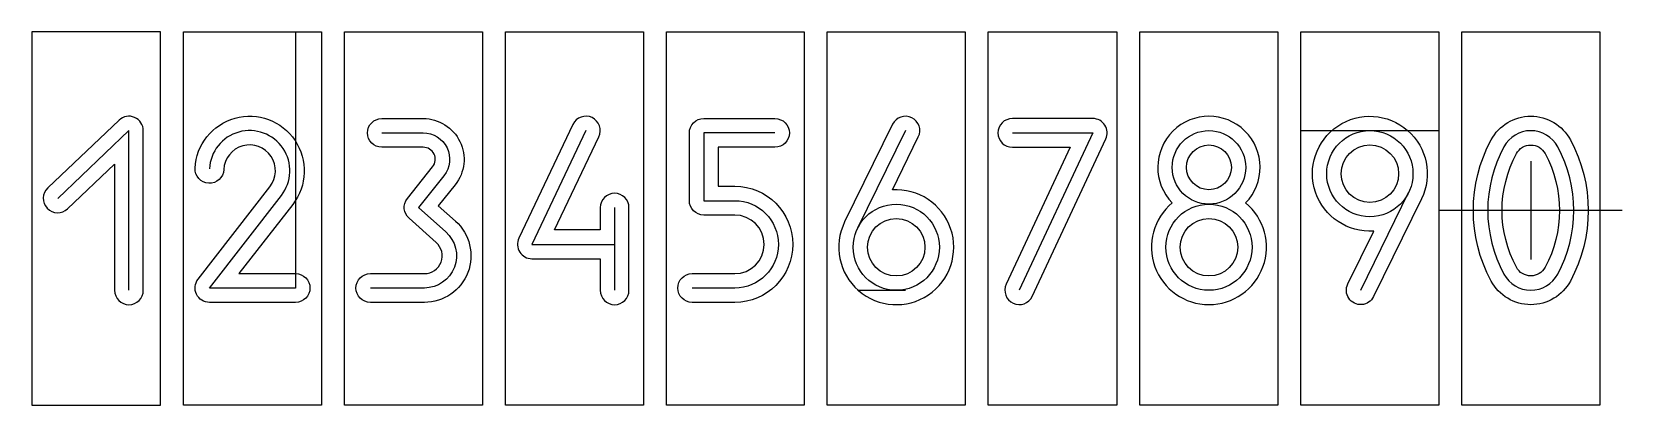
# Model space of a CAD drawing. Header units: millimetres. Extents: x 0 to 138, y 0 to 32.
import ezdxf

# ---------------------------------------------------------------- set-up
doc = ezdxf.new("R2010")
doc.units = ezdxf.units.MM

msp = doc.modelspace()

# ---------------------------------------------------------------- linework, layer by layer
for p, q in [((76, 23.9), (71.83, 15.4)), ((110.4, 23.9), (122.4, 23.9)), ((130.4, 21.23), (130.4, 12.67)), ((115.6, 10), (119.77, 18.5)), ((50.7, 17.2), (50.7, 10)), ((138.35, 16.95), (122.45, 16.95)), ((117.41, 16.54), (117.42, 16.55)), ((71.83, 10), (76, 10))]:
    msp.add_line(p, q)
for points in [[(0, 0), (11.2, 0), (11.2, 32.5), (0, 32.5)], [(13.2, 32.5), (25.2, 32.5), (25.2, 0), (13.2, 0)], [(27.2, 32.5), (39.2, 32.5), (39.2, 0), (27.2, 0)], [(41.2, 32.5), (53.2, 32.5), (53.2, 0), (41.2, 0)], [(55.2, 32.5), (67.2, 32.5), (67.2, 0), (55.2, 0)], [(69.2, 32.5), (81.2, 32.5), (81.2, 0), (69.2, 0)], [(83.2, 32.5), (94.4, 32.5), (94.4, 0), (83.2, 0)], [(96.4, 32.5), (108.4, 32.5), (108.4, 0), (96.4, 0)], [(110.4, 32.5), (122.4, 32.5), (122.4, 0), (110.4, 0)], [(124.4, 32.5), (136.4, 32.5), (136.4, 0), (124.4, 0)]]:
    msp.add_lwpolyline(points, close=True)
for points in [[(22.95, 32.5), (22.95, 10.2), (15.45, 10.2), (21.71, 18.25, 1.365336), (15.45, 20.57)], [(30.45, 23.7), (34.05, 23.7, -0.627757), (35.85, 19.97), (33.65, 17.2), (36.01, 15.09, -0.68883), (34.15, 10.2), (29.45, 10.2)], [(64.65, 23.7), (58.45, 23.7), (58.45, 17.8), (61.15, 17.8, -1), (61.15, 10.2), (57.45, 10.2)]]:
    msp.add_lwpolyline(points, format="xyb")
for points in [[(1.39, 18.91, 1), (3.11, 17.09), (7.2, 20.98), (7.2, 10, 1), (9.7, 10), (9.7, 23.9, 0.659252), (7.59, 24.81)], [(16.7, 20.51, -1), (14.2, 20.63, -1.365336), (22.7, 17.48), (18, 11.45), (22.95, 11.45, -1), (22.95, 8.95), (15.45, 8.95, -0.624022), (14.46, 10.97), (20.72, 19.02, 1.365336)], [(34.05, 22.45), (30.45, 22.45, -1), (30.45, 24.95), (34.05, 24.95, -0.627757), (36.83, 19.19), (35.36, 17.35), (36.85, 16.02, -0.68883), (34.15, 8.95), (29.45, 8.95, -1), (29.45, 11.45), (34.15, 11.45, 0.68883), (35.18, 14.16), (32.82, 16.27, -0.397526), (32.67, 17.98), (34.87, 20.75, 0.627757)], [(49.33, 23.36, 1), (47.07, 24.44), (42.37, 14.54, 0.550868), (43.5, 12.75), (49.45, 12.75), (49.45, 10, 1), (51.95, 10), (51.95, 17.2, 1), (49.45, 17.2), (49.45, 15.25), (45.48, 15.25)], [(64.65, 22.45), (59.7, 22.45), (59.7, 19.05), (61.15, 19.05, -1), (61.15, 8.95), (57.45, 8.95, -1), (57.45, 11.45), (61.15, 11.45, 1), (61.15, 16.55), (58.45, 16.55, -0.414214), (57.2, 17.8), (57.2, 23.7, -0.414214), (58.45, 24.95), (64.65, 24.95, -1)], [(74.88, 24.45), (70.71, 15.95, 3.732051), (74.86, 18.74), (77.12, 23.35, 1)], [(90.34, 22.45), (84.77, 10.53, 1), (87.03, 9.47), (93.43, 23.17, 0.548845), (92.3, 24.95), (85.3, 24.95, 1), (85.3, 22.45)], [(99.21, 17.6, 2.772634), (105.59, 17.6, 2.365981)], [(114.48, 10.55), (116.74, 15.16, -3.732051), (120.89, 17.95), (116.72, 9.45, -1)], [(133.85, 23.09, -0.251969), (133.85, 10.81, -0.597484), (126.95, 10.81, -0.251969), (126.95, 23.09, -0.597484)], [(128.05, 22.49, 0.251969), (128.05, 11.41, 0.597484), (132.75, 11.41, 0.251969), (132.75, 22.49, 0.597484)], [(131.65, 21.9, -0.251969), (131.65, 12, -0.597484), (129.15, 12, -0.251969), (129.15, 21.9, -0.597484)]]:
    msp.add_lwpolyline(points, format="xyb", close=True)
for points in [[(8.45, 10), (8.45, 23.9), (2.25, 18)], [(48.2, 23.9), (43.5, 14), (50.7, 14)], [(85.3, 23.7), (92.3, 23.7), (85.9, 10)]]:
    msp.add_lwpolyline(points)
for centre, radius in [((102.4, 20.7), 3.2), ((116.4, 20.15), 3.75), ((102.4, 20.7), 1.95), ((116.4, 20.15), 2.5), ((75.2, 13.75), 3.75), ((102.4, 13.75), 3.75), ((75.2, 13.75), 2.5), ((102.4, 13.75), 2.5)]:
    msp.add_circle(centre, radius)

doc.saveas('drawing.dxf')
